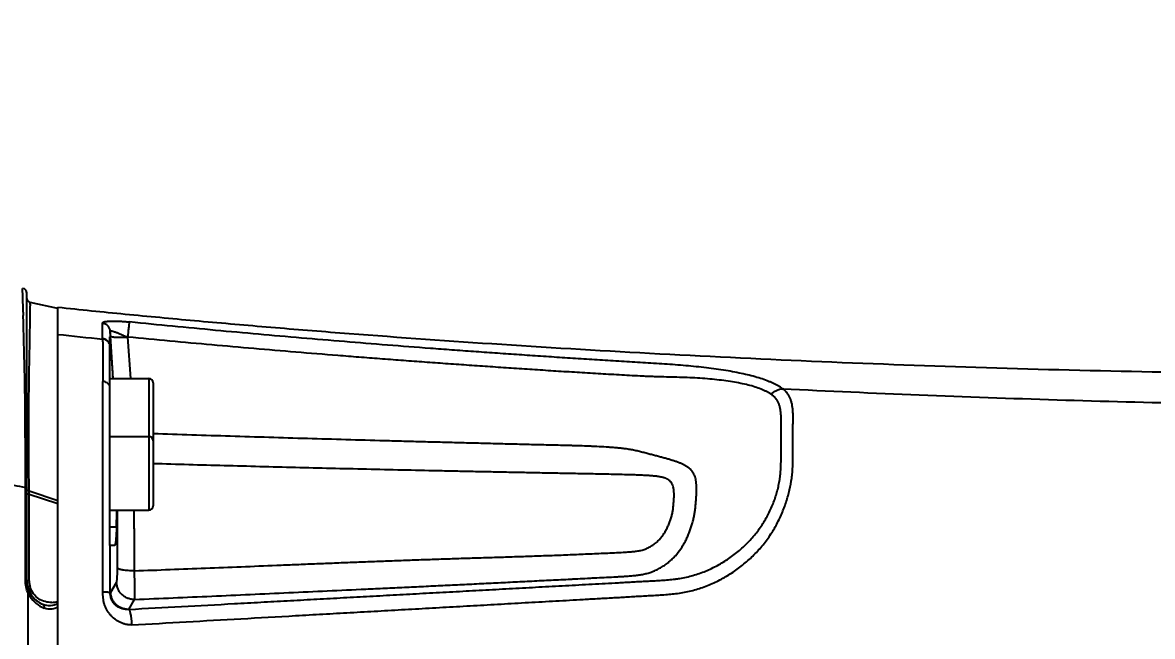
# Model space of a CAD drawing. Header units: millimetres. Extents: x 5828 to 6704, y 123 to 421.
# Drawn here: x 6539.69 to 6546.2, y 367.33 to 370.87 of the extents above; entities that cross this region are included whole.
import ezdxf

# ---------------------------------------------------------------- set-up
doc = ezdxf.new("R2010")
doc.units = ezdxf.units.MM
for name, color, linetype in [('外形图', 7, 'Continuous'), ('尺寸标注', 7, 'Continuous'), ('运动范围', 7, 'Continuous')]:
    doc.layers.add(name, color=color, linetype=linetype)
doc.styles.add('微软雅黑', font='msyh.ttc', dxfattribs={"height": 1.5})
doc.dimstyles.new('尺寸标注_1_20比例', dxfattribs={"dimtxt": 1.5, "dimasz": 1.25, "dimexe": 0.5, "dimexo": 0.4, "dimgap": 0.5, "dimtad": 1, "dimdec": 1, "dimlfac": 20, "dimdsep": 46, "dimtxsty": '微软雅黑', "dimcen": 0.09, "dimadec": 0, "dimazin": 0, "dimtp": 0.01, "dimtm": 0.01, "dimtfac": 1, "dimtdec": 1, "dimtofl": 0, "dimtmove": 0, "dimatfit": 3, "dimfxl": 1, "dimtolj": 1, "dimarcsym": 0})

# ---------------------------------------------------------------- blocks, each defined once
blk = doc.blocks.new('*D1144')
at = {"layer": 'Defpoints', "color": 0}
for p in [(6557.7962, 395.6702), (6487.6476, 286.2413), (6537.9972, 286.2413)]:
    blk.add_point(p, dxfattribs=at)
at = {"layer": '尺寸标注', "color": 0, "lineweight": -2}
for p, q in [((6557.3962, 395.6702), (6487.1476, 395.6702)), ((6487.6476, 394.4202), (6487.6476, 287.4913)), ((6537.5972, 286.2413), (6487.1476, 286.2413))]:
    blk.add_line(p, q, dxfattribs=at)
at = {"layer": '尺寸标注', "color": 0}
for points in [[(6487.856, 394.4202), (6487.4393, 394.4202), (6487.6476, 395.6702)], [(6487.4393, 287.4913), (6487.856, 287.4913), (6487.6476, 286.2413)]]:
    blk.add_solid(points, dxfattribs=at)
at = {"layer": '尺寸标注', "color": 0, "insert": (6486.376, 340.9558), "char_height": 1.5, "attachment_point": 5, "rotation": 90, "style": '微软雅黑'}
blk.add_mtext('\\A1;\\A1;{\\fAlibaba PuHuiTi 3.0 55 Regular|b0|i0|c134|p18;2188.6}', dxfattribs=at)

msp = doc.modelspace()

# ---------------------------------------------------------------- linework, layer by layer
at = {"layer": '外形图', "linetype": 'ByBlock'}
for p, q in [((6539.6946, 369.2966), (6539.6939, 369.3252)), ((6539.7187, 369.3102), (6539.715, 369.3233)), ((6539.6971, 369.1995), (6539.6946, 369.2966)), ((6539.7187, 367.6531), (6539.7187, 369.3102)), ((6539.8962, 369.2195), (6539.7382, 369.2551)), ((6539.8962, 364.4835), (6539.8962, 369.2277)), ((6539.8962, 369.2277), (6539.897, 369.2276)), ((6539.897, 369.2276), (6539.8971, 369.2276)), ((6540.155, 369.0465), (6540.1545, 369.1345)), ((6540.1992, 369.0884), (6540.1992, 369.042)), ((6540.2008, 369.0618), (6540.1992, 369.0884)), ((6540.2163, 368.8164), (6540.2008, 369.0618)), ((6540.155, 369.0465), (6540.155, 369.0441)), ((6540.1962, 367.8553), (6540.1962, 369.0562)), ((6540.3165, 368.8164), (6540.3007, 369.0559)), ((6540.1962, 368.8164), (6540.4212, 368.8164)), ((6540.4212, 368.8164), (6540.4212, 368.0587)), ((6540.4462, 368.7914), (6540.4462, 368.0837)), ((6540.1962, 368.4837), (6540.4212, 368.4837)), ((6539.7306, 368.2562), (6539.7304, 368.289)), ((6539.7309, 368.226), (6539.7306, 368.2562)), ((6539.7311, 368.1979), (6539.7309, 368.226)), ((6539.7095, 368.1753), (6539.7095, 368.19)), ((6539.7095, 368.1539), (6539.7095, 368.1753)), ((6539.7096, 368.0776), (6539.7095, 368.1539)), ((6539.7314, 368.168), (6539.7311, 368.1979)), ((6539.7313, 368.1497), (6539.7312, 368.1681)), ((6539.8962, 368.113), (6539.7313, 368.1678)), ((6539.7314, 368.1044), (6539.7313, 368.1497)), ((6539.891, 368.0973), (6539.7313, 368.1497)), ((6539.7315, 368.0633), (6539.7314, 368.1044)), ((6539.8962, 368.0956), (6539.891, 368.0973)), ((6539.7095, 367.7249), (6539.7096, 368.0776)), ((6539.7322, 367.6515), (6539.7315, 368.0633)), ((6540.1962, 368.0587), (6540.4212, 368.0587)), ((6540.1962, 367.9632), (6540.2349, 367.9632)), ((6540.2234, 367.8553), (6540.1976, 367.8553)), ((6540.1991, 367.5818), (6540.1991, 367.8553)), ((6539.7095, 367.6551), (6539.7095, 367.7249)), ((6540.2016, 367.5861), (6540.2355, 367.6428)), ((6540.1991, 367.5818), (6540.2016, 367.5861)), ((6540.3054, 367.4875), (6540.3393, 367.5444))]:
    msp.add_line(p, q, dxfattribs=at)
for points in [[(6539.715, 369.3233), (6539.705, 369.3325), (6539.6937, 369.3352)], [(6539.7382, 369.2551), (6539.724, 369.2641), (6539.7187, 369.2795)]]:
    msp.add_lwpolyline(points, dxfattribs=at)
for centre, radius, start, end in [((6542.5329, 369.2588), 2.8364, 181.19781, 181.60537), ((6545.4408, 420.8798), 52.1045, 263.89143, 264.17758), ((6540.4212, 368.7914), 0.025, 0, 90), ((6540.4212, 368.4587), 0.025, 0, 90), ((6540.4212, 368.0837), 0.025, 270, 0), ((6525.9328, 368.3272), 14.3067, 358.5421, 358.92494), ((6539.8693, 367.6539), 0.1506, 180.00829, 187.78738), ((6539.8694, 367.6531), 0.1507, 180.00921, 187.46476), ((6539.8681, 367.653), 0.1493, 187.50084, 205.17752), ((6539.8682, 367.6538), 0.1495, 187.78732, 196.42041), ((6539.8548, 367.6518), 0.1226, 180.1433, 188.07867), ((6539.8605, 367.6525), 0.1284, 188.04315, 196.83445), ((6539.8685, 367.6539), 0.1498, 196.44483, 203.65516), ((6070.4218, 366.8553), 469.305, 359.911385, 0.088595), ((6539.883, 367.6549), 0.1733, 205.23877, 212.05683), ((6539.8684, 367.654), 0.1498, 203.70435, 222.72101), ((6539.8653, 367.6518), 0.1463, 205.21054, 248.39242), ((6539.8816, 367.654), 0.1716, 212.05637, 248.38952), ((6539.8673, 367.6533), 0.1484, 222.80101, 228.7201), ((6539.8672, 367.6531), 0.1483, 228.71684, 234.74648), ((6539.8676, 367.6538), 0.1491, 234.77086, 247.85314), ((6539.8562, 367.6535), 0.126, 273.12042, 288.48569)]:
    msp.add_arc(centre, radius, start, end, dxfattribs=at)
for points, knots in [([(6539.6939, 369.3252), (6539.6938, 369.327), (6539.6937, 369.3302), (6539.6937, 369.3334), (6539.6937, 369.3348)], [0, 0, 0, 0, 0.578847, 1, 1, 1, 1]), ([(6539.7372, 369.1808), (6539.7373, 369.1893), (6539.7379, 369.205), (6539.7364, 369.2292), (6539.7399, 369.2407), (6539.7356, 369.2554), (6539.7382, 369.2551)], [0, 0, 0, 0, 0.346092, 0.653379, 0.894336, 1, 1, 1, 1]), ([(6539.8971, 369.2276), (6540.0261, 369.2141), (6540.2886, 369.1876), (6540.6888, 369.1501), (6541.1011, 369.1142), (6541.6721, 369.0681), (6542.4083, 369.0154), (6543.3142, 368.961), (6544.244, 368.9156), (6545.1897, 368.88), (6546.1432, 368.8552), (6546.7806, 368.8464), (6547.0992, 368.8441)], [0, 0, 0, 0, 0.053951, 0.109697, 0.16712, 0.22606, 0.34787, 0.474004, 0.603408, 0.734957, 0.867519, 1, 1, 1, 1]), ([(6539.7095, 368.19), (6539.7095, 368.3114), (6539.7104, 368.6412), (6539.7036, 368.971), (6539.6975, 369.1794)], [0, 0, 0, 0, 0.368055, 1, 1, 1, 1]), ([(6539.7304, 368.289), (6539.7296, 368.4225), (6539.7286, 368.7198), (6539.7352, 369.017), (6539.7372, 369.1808)], [0, 0, 0, 0, 0.449163, 1, 1, 1, 1]), ([(6540.1545, 369.1345), (6540.1545, 369.1349), (6540.1545, 369.1357), (6540.1547, 369.1369), (6540.1552, 369.138), (6540.1559, 369.1391), (6540.157, 369.1401), (6540.1584, 369.1411), (6540.1602, 369.142), (6540.1632, 369.1433), (6540.168, 369.1446), (6540.175, 369.1458), (6540.1834, 369.1467), (6540.1975, 369.1477), (6540.2133, 369.1479), (6540.2306, 369.1477), (6540.2426, 369.1473), (6540.2527, 369.1469), (6540.2605, 369.1465), (6540.2686, 369.1461), (6540.2768, 369.1456), (6540.2851, 369.1449), (6540.2921, 369.1442), (6540.2978, 369.1436), (6540.3035, 369.1431), (6540.3077, 369.1427), (6540.3106, 369.1425)], [0, 0, 0, 0, 0.007476, 0.014826, 0.022205, 0.030099, 0.039086, 0.049573, 0.061807, 0.075973, 0.110667, 0.154358, 0.207123, 0.268651, 0.41615, 0.500887, 0.591921, 0.639453, 0.688161, 0.738046, 0.78909, 0.841091, 0.893751, 0.920237, 0.946788, 1, 1, 1, 1]), ([(6540.1992, 369.0884), (6540.199, 369.0913), (6540.1981, 369.0971), (6540.1952, 369.1053), (6540.191, 369.1129), (6540.1855, 369.1197), (6540.1789, 369.1254), (6540.1713, 369.1299), (6540.1631, 369.1331), (6540.1574, 369.1342), (6540.1545, 369.1345)], [0, 0, 0, 0, 0.124356, 0.248836, 0.373506, 0.498399, 0.623526, 0.748868, 0.874379, 1, 1, 1, 1]), ([(6540.3007, 369.0559), (6540.3012, 369.0614), (6540.3023, 369.0719), (6540.3039, 369.0872), (6540.3054, 369.1013), (6540.3068, 369.1138), (6540.3079, 369.123), (6540.3087, 369.1294), (6540.3092, 369.1332), (6540.3096, 369.1365), (6540.31, 369.1391), (6540.3103, 369.1411), (6540.3105, 369.1421), (6540.3106, 369.1425)], [0, 0, 0, 0, 0.187182, 0.365274, 0.529333, 0.674799, 0.797634, 0.849471, 0.894428, 0.932191, 0.962502, 0.985153, 1, 1, 1, 1]), ([(6544.0729, 368.7581), (6544.0689, 368.7611), (6544.0605, 368.7668), (6544.047, 368.7747), (6544.0325, 368.7825), (6544.017, 368.79), (6544.0006, 368.7972), (6543.9769, 368.8068), (6543.9446, 368.818), (6543.9029, 368.8302), (6543.8576, 368.8413), (6543.8091, 368.8516), (6543.7577, 368.8609), (6543.7038, 368.8694), (6543.6476, 368.877), (6543.5895, 368.8837), (6543.5093, 368.8917), (6543.4277, 368.8979), (6543.3455, 368.903), (6543.2835, 368.9067), (6543.2214, 368.9103), (6543.1594, 368.914), (6543.0974, 368.918), (6543.0354, 368.9219), (6542.9734, 368.9259), (6542.9114, 368.9298), (6542.8494, 368.9338), (6542.7667, 368.9392), (6542.6634, 368.9461), (6542.5394, 368.9545), (6542.4154, 368.9631), (6542.2915, 368.972), (6542.1675, 368.981), (6542.0023, 368.9934), (6541.7958, 369.0092), (6541.5481, 369.0292), (6541.2179, 369.0569), (6540.8053, 369.0938), (6540.4754, 369.1258), (6540.3106, 369.1425)], [0, 0, 0, 0, 0.003933, 0.008064, 0.012392, 0.016917, 0.021647, 0.026592, 0.037156, 0.048621, 0.060939, 0.074035, 0.087827, 0.102243, 0.117216, 0.132676, 0.14853, 0.180966, 0.197333, 0.213714, 0.230097, 0.246478, 0.262857, 0.279234, 0.295614, 0.311996, 0.328378, 0.34476, 0.377521, 0.410283, 0.443047, 0.475809, 0.508571, 0.541333, 0.606857, 0.672382, 0.737905, 0.868953, 1, 1, 1, 1]), ([(6540.1992, 369.0885), (6540.1991, 369.0888), (6540.1992, 369.0895), (6540.1995, 369.0905), (6540.2002, 369.0912), (6540.2011, 369.0916), (6540.2022, 369.0918), (6540.2036, 369.0918), (6540.2053, 369.0917), (6540.2072, 369.0914), (6540.2094, 369.091), (6540.2127, 369.0902), (6540.2174, 369.0888), (6540.2237, 369.0867), (6540.2306, 369.0841), (6540.2382, 369.0812), (6540.2462, 369.0778), (6540.2547, 369.0742), (6540.2634, 369.0704), (6540.2708, 369.0671), (6540.2769, 369.0644), (6540.2815, 369.0625), (6540.2862, 369.0607), (6540.291, 369.0589), (6540.2958, 369.0573), (6540.299, 369.0564), (6540.3007, 369.0559)], [0, 0, 0, 0, 0.010481, 0.019173, 0.027224, 0.035868, 0.046256, 0.058897, 0.073928, 0.091395, 0.111303, 0.133627, 0.185198, 0.245254, 0.312807, 0.386794, 0.466114, 0.549677, 0.636479, 0.725645, 0.770864, 0.816382, 0.862119, 0.908017, 0.95401, 1, 1, 1, 1]), ([(6540.2008, 369.0618), (6540.2009, 369.0616), (6540.201, 369.0612), (6540.2015, 369.0606), (6540.2022, 369.06), (6540.2031, 369.0595), (6540.2042, 369.059), (6540.2062, 369.0583), (6540.2092, 369.0576), (6540.2134, 369.0568), (6540.2185, 369.0561), (6540.2243, 369.0555), (6540.2309, 369.0551), (6540.2381, 369.0547), (6540.2488, 369.0544), (6540.2633, 369.0544), (6540.2817, 369.0549), (6540.2943, 369.0555), (6540.3007, 369.0559)], [0, 0, 0, 0, 0.006075, 0.013114, 0.021642, 0.031945, 0.044176, 0.058409, 0.092978, 0.135651, 0.186183, 0.244193, 0.309196, 0.380622, 0.457831, 0.626732, 0.809708, 1, 1, 1, 1]), ([(6540.1962, 369.0147), (6540.1946, 369.0189), (6540.1902, 369.027), (6540.1806, 369.0368), (6540.1685, 369.0437), (6540.1596, 369.046), (6540.155, 369.0465)], [0, 0, 0, 0, 0.247993, 0.49738, 0.748181, 1, 1, 1, 1]), ([(6540.155, 369.0441), (6540.1551, 369.0316), (6540.1554, 369.0011), (6540.1558, 368.9476), (6540.156, 368.8788), (6540.1562, 368.8279), (6540.1563, 368.8001)], [0, 0, 0, 0, 0.154163, 0.374647, 0.657744, 1, 1, 1, 1]), ([(6540.1962, 369.0123), (6540.1946, 369.0165), (6540.1902, 369.0246), (6540.1806, 369.0344), (6540.1686, 369.0413), (6540.1596, 369.0436), (6540.155, 369.0441)], [0, 0, 0, 0, 0.247896, 0.497254, 0.748094, 1, 1, 1, 1]), ([(6540.1984, 369.042), (6540.199, 369.0326), (6540.2004, 369.0138), (6540.2025, 368.9856), (6540.2046, 368.9574), (6540.2065, 368.9292), (6540.2079, 368.9057), (6540.2091, 368.8869), (6540.2103, 368.8681), (6540.2118, 368.8446), (6540.213, 368.8258), (6540.2136, 368.8164)], [0, 0, 0, 0, 0.124999, 0.25, 0.375, 0.499999, 0.625, 0.687501, 0.750001, 0.875001, 1, 1, 1, 1]), ([(6544.0067, 368.7259), (6544.0026, 368.7287), (6543.9961, 368.7327), (6543.9872, 368.7377), (6543.9777, 368.7427), (6543.9652, 368.7487), (6543.9434, 368.758), (6543.9134, 368.7688), (6543.874, 368.7799), (6543.8305, 368.7896), (6543.7835, 368.7981), (6543.7333, 368.8055), (6543.6803, 368.8116), (6543.625, 368.8166), (6543.5677, 368.8203), (6543.5089, 368.8228), (6543.449, 368.8244), (6543.3987, 368.8256), (6543.3583, 368.8267), (6543.328, 368.8277), (6543.2976, 368.8289), (6543.2572, 368.8306), (6543.2066, 368.8332), (6543.146, 368.8366), (6543.0854, 368.84), (6543.0248, 368.8436), (6542.9642, 368.8472), (6542.9035, 368.8508), (6542.8429, 368.8545), (6542.7823, 368.8583), (6542.7217, 368.8621), (6542.6611, 368.8661), (6542.6005, 368.8701), (6542.54, 368.8742), (6542.4794, 368.8783), (6542.4188, 368.8823), (6542.338, 368.8878), (6542.237, 368.8948), (6542.1159, 368.9034), (6541.9948, 368.9122), (6541.8737, 368.9212), (6541.7526, 368.9303), (6541.6315, 368.9396), (6541.47, 368.9523), (6541.2683, 368.9686), (6541.0263, 368.989), (6540.7843, 369.0103), (6540.5424, 369.0325), (6540.3812, 369.048), (6540.3007, 369.0559)], [0, 0, 0, 0, 0.00402, 0.006101, 0.00823, 0.012644, 0.017278, 0.027265, 0.038256, 0.050221, 0.063075, 0.076713, 0.091036, 0.105957, 0.12139, 0.137225, 0.153326, 0.169562, 0.177699, 0.185841, 0.193983, 0.202125, 0.21841, 0.234693, 0.250974, 0.267254, 0.283537, 0.299821, 0.316105, 0.332388, 0.348672, 0.364955, 0.381238, 0.397521, 0.413805, 0.430088, 0.446372, 0.478938, 0.511505, 0.544071, 0.576638, 0.609204, 0.641771, 0.674337, 0.73947, 0.804602, 0.869735, 0.934868, 1, 1, 1, 1]), ([(6540.1563, 367.5876), (6540.1563, 367.6437), (6540.1563, 367.7279), (6540.1564, 367.8401), (6540.1564, 367.9239), (6540.1565, 368.0074), (6540.1564, 368.0905), (6540.1565, 368.1727), (6540.1566, 368.2535), (6540.1566, 368.3323), (6540.1566, 368.4087), (6540.1566, 368.4824), (6540.1566, 368.5743), (6540.1565, 368.6798), (6540.1564, 368.7618), (6540.1563, 368.8001)], [0, 0, 0, 0, 0.139029, 0.20832, 0.277433, 0.346374, 0.415041, 0.483047, 0.549792, 0.614822, 0.677917, 0.738826, 0.797217, 0.90523, 1, 1, 1, 1]), ([(6540.1962, 368.7743), (6540.1954, 368.776), (6540.1936, 368.7793), (6540.1888, 368.7855), (6540.1809, 368.7921), (6540.1693, 368.7976), (6540.1607, 368.7996), (6540.1563, 368.8001)], [0, 0, 0, 0, 0.112426, 0.228376, 0.471698, 0.73035, 1, 1, 1, 1]), ([(6540.3227, 367.3981), (6540.4275, 367.404), (6540.6372, 367.4159), (6540.9518, 367.4337), (6541.2143, 367.4485), (6541.4244, 367.4604), (6541.5821, 367.4693), (6541.7399, 367.4781), (6541.8977, 367.4871), (6542.0556, 367.496), (6542.2135, 367.5049), (6542.3451, 367.5123), (6542.4505, 367.5183), (6542.5295, 367.5228), (6542.6085, 367.5273), (6542.6875, 367.5317), (6542.7666, 367.5361), (6542.8456, 367.5406), (6542.9115, 367.5445), (6542.9642, 367.5475), (6543.0038, 367.5497), (6543.0433, 367.5519), (6543.0828, 367.5541), (6543.1224, 367.5563), (6543.1619, 367.5585), (6543.2015, 367.5609), (6543.241, 367.5632), (6543.2806, 367.5656), (6543.3135, 367.5674), (6543.3399, 367.5688), (6543.3663, 367.5703), (6543.3992, 367.5724), (6543.4387, 367.5758), (6543.478, 367.5807), (6543.5169, 367.5876), (6543.5555, 367.5966), (6543.5934, 367.6076), (6543.6307, 367.6207), (6543.6672, 367.6357), (6543.7146, 367.6581), (6543.7717, 367.6905), (6543.8358, 367.7357), (6543.8852, 367.7784), (6543.9219, 367.8153), (6543.9566, 367.8537), (6543.9881, 367.8946), (6544.0162, 367.9376), (6544.0417, 367.9813), (6544.0637, 368.0265), (6544.0821, 368.0725), (6544.0942, 368.1069), (6544.1045, 368.1413), (6544.1159, 368.1865), (6544.1241, 368.2316), (6544.1293, 368.2762), (6544.1312, 368.3034), (6544.1321, 368.3249), (6544.1324, 368.3407), (6544.1326, 368.3564), (6544.1327, 368.3768), (6544.1326, 368.4018), (6544.1328, 368.4264), (6544.1329, 368.4457), (6544.1329, 368.4643), (6544.1328, 368.4871), (6544.1327, 368.5094), (6544.1327, 368.5268), (6544.1328, 368.5434), (6544.133, 368.5636), (6544.1332, 368.5871), (6544.1332, 368.6094), (6544.1321, 368.6371), (6544.1292, 368.6634), (6544.123, 368.6878), (6544.1178, 368.7019), (6544.1128, 368.7124), (6544.1086, 368.7199), (6544.104, 368.7271), (6544.0988, 368.734), (6544.0931, 368.7404), (6544.087, 368.7466), (6544.0807, 368.7526), (6544.0762, 368.7563), (6544.0738, 368.7581)], [0, 0, 0, 0, 0.067181, 0.134447, 0.201787, 0.235481, 0.269189, 0.302911, 0.336645, 0.370392, 0.404149, 0.437917, 0.454804, 0.471693, 0.488585, 0.505479, 0.522376, 0.539274, 0.556173, 0.564624, 0.573075, 0.581527, 0.589979, 0.598432, 0.606885, 0.615338, 0.623791, 0.632245, 0.6407, 0.644928, 0.649155, 0.65761, 0.666063, 0.674513, 0.682957, 0.691396, 0.699828, 0.708252, 0.716668, 0.725075, 0.741853, 0.758582, 0.775253, 0.783567, 0.791861, 0.808372, 0.816576, 0.824726, 0.840791, 0.848679, 0.856455, 0.864112, 0.871645, 0.886302, 0.893414, 0.900371, 0.90379, 0.907168, 0.910505, 0.913797, 0.920248, 0.926511, 0.929571, 0.932582, 0.938454, 0.944121, 0.946875, 0.949574, 0.954804, 0.959807, 0.964578, 0.969117, 0.977532, 0.981455, 0.985232, 0.987083, 0.988916, 0.990737, 0.992565, 0.994414, 0.996261, 0.998095, 1, 1, 1, 1]), ([(6544.0067, 368.7259), (6544.0112, 368.7306), (6544.0208, 368.7391), (6544.0345, 368.7474), (6544.0461, 368.7524), (6544.0578, 368.7562), (6544.0669, 368.7577), (6544.0729, 368.7581)], [0, 0, 0, 0, 0.257235, 0.510452, 0.635203, 0.758459, 1, 1, 1, 1]), ([(6544.0729, 368.7581), (6544.3353, 368.7453), (6544.8624, 368.7219), (6545.655, 368.6935), (6546.4499, 368.6721), (6546.9802, 368.6626), (6547.2449, 368.6592)], [0, 0, 0, 0, 0.248307, 0.498707, 0.749747, 1, 1, 1, 1]), ([(6540.3054, 367.4875), (6540.4067, 367.493), (6540.6095, 367.5041), (6540.8631, 367.5179), (6541.0661, 367.529), (6541.2185, 367.5373), (6541.371, 367.5456), (6541.5235, 367.5539), (6541.6761, 367.5622), (6541.8287, 367.5706), (6541.9814, 367.5789), (6542.1342, 367.5872), (6542.287, 367.5955), (6542.4143, 367.6025), (6542.5162, 367.608), (6542.5927, 367.6122), (6542.6691, 367.6164), (6542.7456, 367.6205), (6542.822, 367.6246), (6542.8985, 367.6289), (6542.975, 367.6331), (6543.0515, 367.6371), (6543.1152, 367.6405), (6543.1663, 367.6433), (6543.2045, 367.6455), (6543.2428, 367.6477), (6543.281, 367.6498), (6543.3129, 367.6515), (6543.3384, 367.6528), (6543.364, 367.6541), (6543.3959, 367.656), (6543.4278, 367.6588), (6543.4532, 367.6618), (6543.4786, 367.6653), (6543.5101, 367.671), (6543.5474, 367.68), (6543.5964, 367.6947), (6543.644, 367.7136), (6543.6899, 367.7361), (6543.7345, 367.7609), (6543.777, 367.789), (6543.817, 367.8204), (6543.8455, 367.8455), (6543.8727, 367.872), (6543.8982, 367.8999), (6543.9222, 367.929), (6543.9518, 367.9689), (6543.978, 368.0108), (6544.0004, 368.0542), (6544.015, 368.087), (6544.0276, 368.12), (6544.0382, 368.153), (6544.0468, 368.186), (6544.0536, 368.2187), (6544.0578, 368.2457), (6544.0603, 368.2671), (6544.0617, 368.2829), (6544.0628, 368.2986), (6544.0634, 368.3141), (6544.0637, 368.3293), (6544.0639, 368.3445), (6544.0639, 368.3594), (6544.0639, 368.3741), (6544.0639, 368.3886), (6544.0639, 368.4028), (6544.064, 368.4169), (6544.0641, 368.4352), (6544.0641, 368.4576), (6544.0639, 368.4838), (6544.0639, 368.505), (6544.0639, 368.5215), (6544.0641, 368.5373), (6544.0643, 368.5564), (6544.0646, 368.5787), (6544.0643, 368.5999), (6544.0631, 368.62), (6544.0607, 368.639), (6544.0568, 368.657), (6544.0511, 368.6737), (6544.0435, 368.6891), (6544.0335, 368.7031), (6544.0212, 368.7155), (6544.0117, 368.7225), (6544.0067, 368.7259)], [0, 0, 0, 0, 0.066862, 0.133807, 0.167307, 0.200822, 0.234354, 0.267899, 0.301458, 0.335029, 0.368612, 0.402205, 0.435808, 0.469421, 0.486231, 0.503043, 0.519857, 0.536673, 0.553491, 0.570311, 0.587133, 0.603956, 0.620781, 0.629194, 0.637608, 0.646022, 0.654437, 0.662854, 0.667064, 0.671275, 0.679702, 0.688134, 0.692351, 0.696568, 0.705001, 0.713432, 0.721861, 0.738695, 0.747105, 0.755505, 0.772268, 0.780633, 0.78898, 0.797306, 0.805609, 0.813881, 0.822111, 0.838374, 0.846372, 0.854253, 0.862007, 0.869627, 0.877106, 0.884436, 0.89161, 0.895137, 0.898623, 0.902067, 0.905468, 0.908827, 0.912144, 0.915418, 0.918647, 0.921831, 0.924969, 0.92806, 0.931104, 0.937047, 0.942791, 0.948329, 0.951019, 0.953654, 0.95876, 0.963642, 0.968296, 0.972721, 0.976925, 0.980931, 0.984777, 0.988521, 0.992242, 0.996036, 1, 1, 1, 1]), ([(6540.3393, 367.5444), (6540.4133, 367.5476), (6540.5614, 367.554), (6540.7835, 367.5637), (6541.0055, 367.5736), (6541.2276, 367.5837), (6541.4496, 367.594), (6541.6346, 367.6026), (6541.7827, 367.6095), (6541.8937, 367.6148), (6542.0047, 367.6202), (6542.1156, 367.6255), (6542.2266, 367.6309), (6542.3376, 367.6362), (6542.4486, 367.6417), (6542.5411, 367.6463), (6542.615, 367.6501), (6542.6705, 367.6529), (6542.726, 367.6556), (6542.7815, 367.6583), (6542.8277, 367.6606), (6542.8647, 367.6625), (6542.9016, 367.6645), (6542.9386, 367.6664), (6542.9756, 367.6683), (6543.0126, 367.6701), (6543.0588, 367.6723), (6543.105, 367.6746), (6543.142, 367.6768), (6543.1697, 367.6786), (6543.1972, 367.6807), (6543.2247, 367.6832), (6543.2517, 367.6866), (6543.2739, 367.6907), (6543.2913, 367.6948), (6543.304, 367.6984), (6543.3165, 367.7026), (6543.3288, 367.7072), (6543.3408, 367.7123), (6543.3565, 367.7197), (6543.3756, 367.7302), (6543.3974, 367.7444), (6543.4179, 367.7602), (6543.434, 367.7746), (6543.4462, 367.7868), (6543.4637, 367.8056), (6543.4821, 367.8295), (6543.5004, 367.8585), (6543.5129, 367.8809), (6543.5241, 367.9039), (6543.5342, 367.9272), (6543.5431, 367.9509), (6543.5508, 367.9747), (6543.5574, 367.9986), (6543.5628, 368.0224), (6543.5671, 368.046), (6543.5703, 368.0694), (6543.5721, 368.0886), (6543.5733, 368.1038), (6543.5742, 368.1149), (6543.5749, 368.1258), (6543.5756, 368.1365), (6543.5762, 368.147), (6543.5768, 368.1605), (6543.5771, 368.1768), (6543.5767, 368.1954), (6543.5756, 368.2127), (6543.5737, 368.2287), (6543.5708, 368.2434), (6543.5673, 368.2548), (6543.5639, 368.2631), (6543.561, 368.269), (6543.5578, 368.2747), (6543.5542, 368.28), (6543.5503, 368.2851), (6543.546, 368.2899), (6543.5413, 368.2945), (6543.5363, 368.2989), (6543.531, 368.3032), (6543.5254, 368.3073), (6543.5194, 368.3112), (6543.5131, 368.315), (6543.5064, 368.3186), (6543.4969, 368.3233), (6543.4842, 368.329), (6543.4678, 368.3353), (6543.4534, 368.3403), (6543.4412, 368.3442), (6543.4283, 368.3483), (6543.4116, 368.3533), (6543.3906, 368.3591), (6543.3687, 368.365), (6543.3459, 368.371), (6543.3265, 368.3761), (6543.3105, 368.3803), (6543.2983, 368.3835), (6543.2858, 368.3868), (6543.2733, 368.3901), (6543.2605, 368.3934), (6543.2476, 368.3966), (6543.2346, 368.3997), (6543.2214, 368.4027), (6543.208, 368.4054), (6543.1946, 368.4079), (6543.181, 368.4101), (6543.1674, 368.4121), (6543.1537, 368.4138), (6543.1354, 368.4158), (6543.1124, 368.4179), (6543.0848, 368.42), (6543.0479, 368.4224), (6543.011, 368.4246), (6542.974, 368.4264), (6542.937, 368.428), (6542.9, 368.4292), (6542.8629, 368.4302), (6542.8259, 368.4312), (6542.7796, 368.4324), (6542.724, 368.4337), (6542.6685, 368.435), (6542.6129, 368.4363), (6542.5573, 368.4376), (6542.5018, 368.4391), (6542.4277, 368.441), (6542.3351, 368.4435), (6542.2239, 368.4463), (6542.1128, 368.4492), (6542.0017, 368.4521), (6541.8906, 368.4551), (6541.7424, 368.4592), (6541.5572, 368.4644), (6541.335, 368.4708), (6541.1128, 368.4774), (6540.8165, 368.4865), (6540.5943, 368.4937), (6540.4462, 368.4988)], [0, 0, 0, 0, 0.032669, 0.065336, 0.098003, 0.130669, 0.163335, 0.195999, 0.21233, 0.228662, 0.244992, 0.261322, 0.277652, 0.293981, 0.310309, 0.326636, 0.334799, 0.342962, 0.351125, 0.359288, 0.367451, 0.371532, 0.375613, 0.383775, 0.387856, 0.391938, 0.400101, 0.408262, 0.412341, 0.416416, 0.420485, 0.424538, 0.428556, 0.432514, 0.434472, 0.436416, 0.438349, 0.440275, 0.442196, 0.444114, 0.447941, 0.451761, 0.455571, 0.459369, 0.461265, 0.463158, 0.470716, 0.474493, 0.478264, 0.482024, 0.485766, 0.48948, 0.493161, 0.4968, 0.500391, 0.503924, 0.50739, 0.510782, 0.512447, 0.514088, 0.515699, 0.517279, 0.518824, 0.520333, 0.523235, 0.525975, 0.528532, 0.530897, 0.533084, 0.535126, 0.536108, 0.53707, 0.538019, 0.538962, 0.539904, 0.540853, 0.541814, 0.542791, 0.543788, 0.544809, 0.545857, 0.546937, 0.548051, 0.549202, 0.551617, 0.554192, 0.556931, 0.55836, 0.559828, 0.562879, 0.566077, 0.569413, 0.572877, 0.57646, 0.578294, 0.580155, 0.582041, 0.583951, 0.585885, 0.58784, 0.589813, 0.591801, 0.593803, 0.595815, 0.597835, 0.59986, 0.601889, 0.603921, 0.60799, 0.612061, 0.616134, 0.624285, 0.628364, 0.632446, 0.640612, 0.644696, 0.648781, 0.656949, 0.665117, 0.673286, 0.681454, 0.689623, 0.697792, 0.70596, 0.722296, 0.738632, 0.754969, 0.771305, 0.787641, 0.803977, 0.836649, 0.86932, 0.90199, 0.93466, 1, 1, 1, 1]), ([(6540.3386, 367.7096), (6540.4069, 367.712), (6540.5435, 367.7171), (6540.7484, 367.7251), (6540.9532, 367.7333), (6541.1239, 367.7402), (6541.2605, 367.7457), (6541.3629, 367.7499), (6541.4653, 367.754), (6541.5677, 367.7581), (6541.6701, 367.7621), (6541.7555, 367.7654), (6541.8237, 367.768), (6541.892, 367.7705), (6541.9774, 367.7735), (6542.0798, 367.777), (6542.1822, 367.7803), (6542.2847, 367.7835), (6542.3871, 367.7866), (6542.4895, 367.7899), (6542.5749, 367.7928), (6542.6432, 367.7952), (6542.6944, 367.7969), (6542.7456, 367.7987), (6542.7968, 367.8006), (6542.848, 367.8027), (6542.8991, 367.8049), (6542.9503, 367.8071), (6543.0015, 367.8092), (6543.0527, 367.8113), (6543.1039, 367.8135), (6543.1465, 367.8157), (6543.1806, 367.8179), (6543.2018, 367.8195), (6543.2188, 367.8212), (6543.2315, 367.8227), (6543.2442, 367.8247), (6543.2567, 367.8272), (6543.269, 367.8305), (6543.281, 367.8346), (6543.2928, 367.8394), (6543.3079, 367.8468), (6543.3259, 367.8575), (6543.3457, 367.8727), (6543.3635, 367.89), (6543.3765, 367.9058), (6543.3859, 367.919), (6543.3947, 367.9325), (6543.4046, 367.9498), (6543.415, 367.971), (6543.4239, 367.9926), (6543.43, 368.0107), (6543.4341, 368.0253), (6543.4367, 368.0361), (6543.439, 368.0468), (6543.4408, 368.0575), (6543.4422, 368.0681), (6543.4437, 368.0819), (6543.4451, 368.0987), (6543.4464, 368.1151), (6543.4471, 368.1279), (6543.4475, 368.1371), (6543.4476, 368.1461), (6543.4475, 368.1575), (6543.4468, 368.1685), (6543.4457, 368.179), (6543.4442, 368.1887), (6543.442, 368.1979), (6543.4387, 368.2065), (6543.4357, 368.2124), (6543.432, 368.2179), (6543.4277, 368.2229), (6543.4227, 368.2275), (6543.4182, 368.231), (6543.4143, 368.2337), (6543.4112, 368.2356), (6543.4081, 368.2374), (6543.4048, 368.2392), (6543.4014, 368.2409), (6543.3978, 368.2425), (6543.394, 368.244), (6543.3899, 368.2454), (6543.3855, 368.2466), (6543.381, 368.2478), (6543.3762, 368.2488), (6543.3697, 368.2501), (6543.3613, 368.2516), (6543.3509, 368.2531), (6543.3403, 368.2543), (6543.3257, 368.2558), (6543.307, 368.2573), (6543.2841, 368.2588), (6543.2605, 368.26), (6543.2363, 368.261), (6543.2116, 368.2619), (6543.1865, 368.2626), (6543.1527, 368.2634), (6543.1102, 368.2644), (6543.0591, 368.2655), (6543.0079, 368.2666), (6542.9568, 368.2677), (6542.9056, 368.2687), (6542.8543, 368.2697), (6542.786, 368.271), (6542.7006, 368.2726), (6542.5981, 368.2746), (6542.4956, 368.2766), (6542.3931, 368.2787), (6542.2906, 368.2808), (6542.1881, 368.2829), (6542.0515, 368.2858), (6541.8807, 368.2895), (6541.6757, 368.2942), (6541.4708, 368.299), (6541.2659, 368.304), (6541.0609, 368.3093), (6540.856, 368.3147), (6540.6511, 368.3203), (6540.5145, 368.3243), (6540.4462, 368.3263)], [0, 0, 0, 0, 0.032069, 0.064137, 0.096204, 0.128271, 0.144304, 0.160337, 0.17637, 0.192402, 0.208435, 0.224467, 0.232483, 0.240499, 0.256531, 0.272563, 0.288594, 0.304625, 0.320656, 0.336686, 0.352715, 0.360729, 0.368744, 0.376758, 0.384772, 0.392785, 0.400798, 0.408811, 0.416825, 0.424838, 0.432851, 0.440863, 0.444868, 0.448872, 0.450874, 0.452875, 0.454874, 0.456871, 0.458864, 0.460852, 0.462835, 0.464811, 0.468743, 0.472645, 0.47651, 0.480337, 0.482237, 0.484127, 0.487874, 0.491575, 0.495221, 0.498802, 0.500565, 0.502306, 0.504025, 0.50572, 0.507389, 0.509031, 0.512229, 0.5153, 0.516782, 0.518226, 0.519629, 0.520989, 0.523573, 0.524793, 0.525965, 0.528172, 0.529223, 0.530252, 0.531277, 0.532313, 0.533369, 0.534452, 0.535005, 0.535568, 0.53614, 0.536719, 0.537309, 0.537923, 0.538569, 0.539247, 0.539955, 0.540693, 0.541455, 0.542232, 0.543823, 0.545458, 0.54713, 0.548836, 0.552337, 0.55594, 0.559632, 0.563414, 0.567285, 0.571224, 0.575198, 0.583183, 0.591178, 0.599175, 0.607181, 0.615195, 0.623212, 0.631229, 0.647264, 0.663299, 0.679334, 0.695369, 0.711403, 0.727438, 0.743472, 0.775541, 0.807608, 0.839675, 0.871741, 0.903806, 0.935871, 0.967936, 1, 1, 1, 1]), ([(6539.4384, 368.2381), (6539.5069, 368.2262), (6539.5973, 368.2106), (6539.6876, 368.1941), (6539.7095, 368.19)], [0, 0, 0, 0, 0.757259, 1, 1, 1, 1]), ([(6539.7095, 368.19), (6539.7118, 368.1896), (6539.7147, 368.189), (6539.7187, 368.187), (6539.7187, 368.1858)], [0, 0, 0, 0, 0.669556, 1, 1, 1, 1]), ([(6539.7204, 368.1737), (6539.72, 368.1739), (6539.7193, 368.1743), (6539.7187, 368.1749), (6539.7187, 368.1752)], [0, 0, 0, 0, 0.624298, 1, 1, 1, 1]), ([(6539.7313, 368.1497), (6539.7283, 368.15), (6539.7247, 368.1508), (6539.7187, 368.1525), (6539.7187, 368.1539)], [0, 0, 0, 0, 0.680752, 1, 1, 1, 1]), ([(6539.7313, 368.1713), (6539.7292, 368.1716), (6539.7255, 368.1721), (6539.7218, 368.1731), (6539.7204, 368.1737)], [0, 0, 0, 0, 0.584337, 1, 1, 1, 1]), ([(6540.2403, 367.7255), (6540.2403, 367.7396), (6540.2403, 367.7679), (6540.2403, 367.8103), (6540.2403, 367.8526), (6540.2403, 367.8948), (6540.2403, 367.9368), (6540.2402, 367.9783), (6540.2401, 368.0189), (6540.2401, 368.0457), (6540.2401, 368.0589)], [0, 0, 0, 0, 0.127314, 0.254462, 0.381422, 0.5081, 0.634246, 0.759128, 0.881341, 1, 1, 1, 1]), ([(6540.3386, 367.7096), (6540.3386, 367.7245), (6540.3385, 367.7544), (6540.3385, 367.7992), (6540.3384, 367.8439), (6540.3383, 367.8885), (6540.338, 367.9254), (6540.3375, 367.9547), (6540.3372, 367.9763), (6540.3369, 367.9975), (6540.3367, 368.0183), (6540.3365, 368.0387), (6540.3364, 368.0522), (6540.3364, 368.0589)], [0, 0, 0, 0, 0.128424, 0.256662, 0.384691, 0.512397, 0.639333, 0.702116, 0.763986, 0.824746, 0.88436, 0.942814, 1, 1, 1, 1]), ([(6540.2349, 367.9632), (6540.2347, 367.9553), (6540.2342, 367.9403), (6540.2333, 367.922), (6540.2325, 367.9087), (6540.2319, 367.8997), (6540.2312, 367.8915), (6540.2304, 367.8841), (6540.2297, 367.8775), (6540.2289, 367.8718), (6540.228, 367.8668), (6540.2273, 367.8633), (6540.2267, 367.8609), (6540.2262, 367.8594), (6540.2258, 367.8582), (6540.2253, 367.8571), (6540.2248, 367.8563), (6540.2244, 367.8557), (6540.2239, 367.8554), (6540.2235, 367.8553), (6540.2234, 367.8553)], [0, 0, 0, 0, 0.217074, 0.412119, 0.500498, 0.582355, 0.657404, 0.725387, 0.786076, 0.839277, 0.884833, 0.922639, 0.938624, 0.952668, 0.964789, 0.975024, 0.983443, 0.990183, 0.995519, 1, 1, 1, 1]), ([(6540.2355, 367.6428), (6540.2356, 367.643), (6540.2358, 367.6433), (6540.2361, 367.6443), (6540.2365, 367.646), (6540.237, 367.6484), (6540.2374, 367.6515), (6540.2378, 367.6552), (6540.2384, 367.6612), (6540.239, 367.6699), (6540.2396, 367.6818), (6540.24, 367.6953), (6540.2402, 367.7101), (6540.2403, 367.7203), (6540.2403, 367.7255)], [0, 0, 0, 0, 0.006831, 0.015442, 0.038143, 0.068215, 0.105565, 0.149993, 0.201243, 0.322923, 0.467579, 0.631533, 0.810561, 1, 1, 1, 1]), ([(6540.3386, 367.7096), (6540.3325, 367.7096), (6540.3203, 367.7098), (6540.3027, 367.7107), (6540.2864, 367.7121), (6540.2739, 367.7137), (6540.2649, 367.7153), (6540.2591, 367.7166), (6540.254, 367.7179), (6540.2497, 367.7192), (6540.2461, 367.7207), (6540.2437, 367.722), (6540.2422, 367.7231), (6540.2411, 367.7241), (6540.2405, 367.7249), (6540.2403, 367.7255)], [0, 0, 0, 0, 0.18277, 0.358916, 0.522544, 0.668249, 0.732894, 0.791383, 0.8433, 0.888325, 0.92627, 0.957147, 0.970045, 0.981371, 1, 1, 1, 1]), ([(6540.3393, 367.5444), (6540.3393, 367.5447), (6540.3394, 367.5455), (6540.3396, 367.5475), (6540.3398, 367.5508), (6540.34, 367.5556), (6540.3402, 367.5618), (6540.3403, 367.5691), (6540.3403, 367.5775), (6540.3404, 367.5871), (6540.3403, 367.6018), (6540.3402, 367.6224), (6540.3398, 367.6493), (6540.3393, 367.6787), (6540.3389, 367.6991), (6540.3386, 367.7096)], [0, 0, 0, 0, 0.006134, 0.014216, 0.036194, 0.06582, 0.102911, 0.14723, 0.198489, 0.256356, 0.320452, 0.465623, 0.630209, 0.809905, 1, 1, 1, 1]), ([(6539.7095, 367.6551), (6539.7117, 367.6549), (6539.714, 367.6543), (6539.7187, 367.654), (6539.7187, 367.6531)], [0, 0, 0, 0, 0.708878, 1, 1, 1, 1]), ([(6539.7205, 367.6529), (6539.7201, 367.6531), (6539.7195, 367.6532), (6539.7187, 367.6537), (6539.7187, 367.6539)], [0, 0, 0, 0, 0.679199, 1, 1, 1, 1]), ([(6539.7322, 367.6515), (6539.7299, 367.6516), (6539.726, 367.6519), (6539.7221, 367.6525), (6539.7205, 367.6529)], [0, 0, 0, 0, 0.586987, 1, 1, 1, 1]), ([(6540.3393, 367.5444), (6540.3327, 367.5442), (6540.3193, 367.545), (6540.3, 367.5503), (6540.2821, 367.5592), (6540.2663, 367.5715), (6540.2532, 367.5866), (6540.2433, 367.604), (6540.2371, 367.623), (6540.2356, 367.6362), (6540.2355, 367.6428)], [0, 0, 0, 0, 0.125007, 0.25014, 0.375336, 0.500524, 0.625632, 0.7506, 0.875393, 1, 1, 1, 1]), ([(6539.7261, 367.5807), (6539.7281, 367.5821), (6539.7308, 367.5843), (6539.7334, 367.5883), (6539.7329, 367.5895)], [0, 0, 0, 0, 0.65418, 1, 1, 1, 1]), ([(6540.3227, 367.3981), (6540.3198, 367.3979), (6540.314, 367.3979), (6540.3052, 367.3984), (6540.2964, 367.3994), (6540.2878, 367.401), (6540.2792, 367.4032), (6540.2709, 367.406), (6540.2626, 367.4092), (6540.2546, 367.4129), (6540.2468, 367.417), (6540.2391, 367.4215), (6540.2318, 367.4264), (6540.2223, 367.4334), (6540.2111, 367.4431), (6540.1989, 367.456), (6540.1881, 367.4701), (6540.1788, 367.4852), (6540.171, 367.5012), (6540.1649, 367.5178), (6540.1605, 367.5349), (6540.1577, 367.5524), (6540.1563, 367.5699), (6540.1562, 367.5817), (6540.1563, 367.5876)], [0, 0, 0, 0, 0.031091, 0.062187, 0.093273, 0.12439, 0.155557, 0.186775, 0.218025, 0.249288, 0.280561, 0.311849, 0.343155, 0.374477, 0.437135, 0.499827, 0.562528, 0.625217, 0.687872, 0.750461, 0.81297, 0.875411, 0.937757, 1, 1, 1, 1]), ([(6540.1991, 367.5818), (6540.199, 367.582), (6540.1986, 367.5824), (6540.1977, 367.5829), (6540.1966, 367.5834), (6540.1951, 367.5838), (6540.1932, 367.5843), (6540.1901, 367.5849), (6540.1856, 367.5856), (6540.1793, 367.5863), (6540.1722, 367.5869), (6540.1644, 367.5873), (6540.159, 367.5875), (6540.1563, 367.5876)], [0, 0, 0, 0, 0.015476, 0.03733, 0.066352, 0.102728, 0.146391, 0.197134, 0.31859, 0.463933, 0.629138, 0.809537, 1, 1, 1, 1]), ([(6540.3054, 367.4875), (6540.3021, 367.4872), (6540.2956, 367.487), (6540.2828, 367.4877), (6540.2671, 367.4905), (6540.2491, 367.4975), (6540.2325, 367.5083), (6540.2182, 367.5228), (6540.2073, 367.5406), (6540.2016, 367.5574), (6540.1994, 367.5713), (6540.1991, 367.5783), (6540.1991, 367.5818)], [0, 0, 0, 0, 0.061631, 0.12165, 0.239367, 0.358279, 0.480582, 0.606946, 0.736808, 0.868666, 0.934685, 1, 1, 1, 1]), ([(6540.3055, 367.4875), (6540.2989, 367.4873), (6540.2855, 367.4881), (6540.2662, 367.4934), (6540.2482, 367.5023), (6540.2324, 367.5146), (6540.2193, 367.5298), (6540.2094, 367.5472), (6540.2033, 367.5662), (6540.2017, 367.5795), (6540.2016, 367.5861)], [0, 0, 0, 0, 0.125008, 0.250142, 0.375339, 0.500527, 0.625635, 0.750603, 0.875394, 1, 1, 1, 1]), ([(6539.8184, 367.4944), (6539.8191, 367.4987), (6539.8227, 367.5063), (6539.814, 367.5119), (6539.8116, 367.5106)], [0, 0, 0, 0, 0.621048, 1, 1, 1, 1]), ([(6540.3054, 367.4875), (6540.3059, 367.4872), (6540.3068, 367.4862), (6540.308, 367.4842), (6540.3093, 367.4816), (6540.3105, 367.4783), (6540.3118, 367.4743), (6540.3135, 367.4678), (6540.3156, 367.4582), (6540.3178, 367.4452), (6540.3198, 367.4306), (6540.3215, 367.4147), (6540.3224, 367.4037), (6540.3227, 367.3981)], [0, 0, 0, 0, 0.018674, 0.043604, 0.075332, 0.11397, 0.159424, 0.211473, 0.334046, 0.478487, 0.640774, 0.816291, 1, 1, 1, 1])]:
    msp.add_open_spline(points, degree=3, knots=knots, dxfattribs=at)
for points in [[(6539.7262, 367.5805), (6539.7153, 367.6035), (6539.7095, 367.6296), (6539.7095, 367.6551)], [(6539.7872, 367.5484), (6539.7642, 367.5639), (6539.7457, 367.5888), (6539.7376, 367.6153)], [(6539.8631, 367.5277), (6539.8369, 367.5262), (6539.809, 367.5339), (6539.7872, 367.5484)], [(6539.8542, 367.5084), (6539.8398, 367.5076), (6539.8248, 367.5104), (6539.8114, 367.5158)], [(6539.8962, 367.5211), (6539.8837, 367.5135), (6539.8688, 367.5091), (6539.8542, 367.5084)], [(6539.8962, 367.501), (6539.8863, 367.4943), (6539.8745, 367.4899), (6539.8626, 367.4884)], [(6539.8626, 367.4884), (6539.8479, 367.4865), (6539.8322, 367.4889), (6539.8184, 367.4944)]]:
    msp.add_open_spline(points, degree=3, dxfattribs=at)
at = {"layer": '运动范围'}
msp.add_arc((6557.7962, 336.8553), 58.815, 350, 225, dxfattribs=at)

# ---------------------------------------------------------------- dimensions: what is measured, and where the dimension line sits
at = {"layer": '尺寸标注'}
dim = msp.add_linear_dim(base=(6487.6476, 286.2413), p1=(6557.7962, 395.6702), p2=(6537.9972, 286.2413), angle=90, text='\\A1;{\\fAlibaba PuHuiTi 3.0 55 Regular|b0|i0|c134|p18;2188.6}', dimstyle='尺寸标注_1_20比例', dxfattribs=at)
dim.commit()
dim.dimension.update_dxf_attribs({"geometry": '*D1144', "text_midpoint": (6487.6476, 340.9558), "dimtype": 160})

doc.saveas('drawing.dxf')
